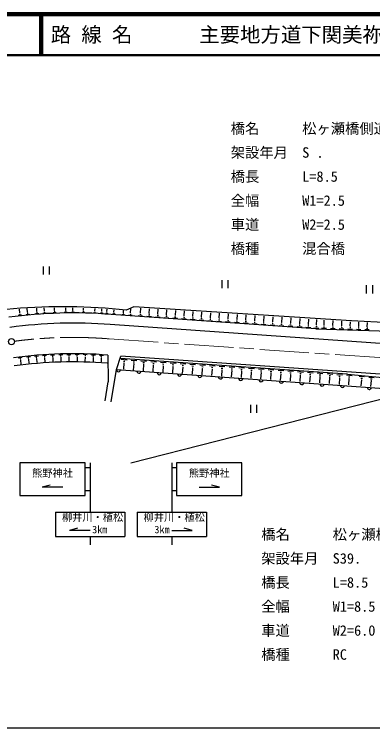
# Model space of a CAD drawing. Units: millimetres, scale not verified, with parts at other scales. Extents: x 40000 to 680000, y 20000 to 380000.
# Drawn here: x 171439 to 259242, y 205000 to 380000 of the extents above; entities that cross this region are included whole.
import ezdxf
from ezdxf.enums import TextEntityAlignment as Align

# ---------------------------------------------------------------- set-up
doc = ezdxf.new("R2010")
doc.units = ezdxf.units.MM
doc.header["$LTSCALE"] = 1000
doc.linetypes.add('CHAIN', pattern=[18.5, 12, -1.5, 3.5, -1.5])
for name, color, linetype, lineweight in [('S-BGD', 7, 'Continuous', 25), ('S-BMK', 2, 'CHAIN', 13), ('S-BMK-SRVR', 3, 'Continuous', 25), ('S-STR-HTXT', 7, 'Continuous', 13), ('S-STR-STRC', 7, 'Continuous', 25), ('S-TTL', 2, 'Continuous', 140), ('S-TTL-BAND', 7, 'Continuous', 25), ('S-TTL-LINE', 7, 'Continuous', 50)]:
    doc.layers.add(name, color=color, linetype=linetype, lineweight=lineweight)
doc.layers.add('S-TTL-TXT', color=7, linetype='Continuous')
doc.styles.add('ＭＳ ゴシック', font='')
doc.styles.get('ＭＳ ゴシック').set_extended_font_data('MS Gothic')

msp = doc.modelspace()

# ---------------------------------------------------------------- linework, layer by layer
at = {"layer": 'S-BGD'}
for p, q in [((178500, 318143), (178500, 316143)), ((180000, 318143), (180000, 316143)), ((222273, 314792), (222273, 312792)), ((223773, 314792), (223773, 312792)), ((257669, 313535), (257669, 311535)), ((259169, 313535), (259169, 311535)), ((181309, 307326), (181284, 308030)), ((184047, 307367), (184045, 308025)), ((185801, 307371), (185799, 308022)), ((200738, 308220), (198851, 307445)), ((254009, 304770), (200738, 308220)), ((172388, 306156), (173322, 306250)), ((172799, 306764), (172710, 307659)), ((172710, 306472), (172944, 306495)), ((172770, 306761), (172828, 306766)), ((174310, 306349), (175214, 306439)), ((174708, 306936), (174622, 307790)), ((174622, 306654), (174848, 306676)), ((174680, 306933), (174736, 306939)), ((176603, 306570), (177468, 306625)), ((176911, 306850), (177127, 306864)), ((177002, 307117), (176951, 307918)), ((176975, 307115), (177029, 307119)), ((178460, 306688), (179299, 306742)), ((178759, 306960), (178969, 306974)), ((178848, 307219), (178799, 307983)), ((178821, 307217), (178874, 307220)), ((180926, 306833), (181724, 306861)), ((181217, 307083), (181417, 307090)), ((181284, 307326), (181334, 307327)), ((183670, 306912), (184427, 306914)), ((183953, 307140), (184143, 307141)), ((184024, 307367), (184071, 307368)), ((185426, 306918), (186179, 306921)), ((185708, 307145), (185896, 307145)), ((185778, 307371), (185825, 307371)), ((188035, 306917), (188759, 306898)), ((188312, 307127), (188493, 307123)), ((188386, 307343), (188431, 307342)), ((188408, 307342), (188424, 307949)), ((190813, 306826), (191518, 306791)), ((191088, 307024), (191264, 307015)), ((191165, 307232), (191209, 307230)), ((191187, 307231), (191216, 307819)), ((192517, 306740), (193225, 306705)), ((192793, 306939), (192970, 306930)), ((192870, 307148), (192914, 307146)), ((192892, 307147), (192922, 307740)), ((193757, 306667), (194464, 306617)), ((194037, 306861), (194214, 306848)), ((194118, 307068), (194162, 307065)), ((194140, 307066), (194182, 307651)), ((245277, 302872), (195151, 306365)), ((195458, 306547), (196151, 306498)), ((195733, 306736), (195906, 306724)), ((195813, 306940), (195856, 306936)), ((195834, 306938), (195874, 307503)), ((197798, 306381), (198471, 306334)), ((198064, 306566), (198233, 306554)), ((198142, 306764), (198184, 306761)), ((198163, 306762), (198200, 307301)), ((199466, 306265), (200303, 306207)), ((199798, 306494), (200007, 306480)), ((199894, 306740), (199946, 306736)), ((199920, 306738), (199988, 307718)), ((202209, 306413), (202490, 306393)), ((202338, 306743), (202408, 306738)), ((202373, 306741), (202455, 307919)), ((204333, 306265), (204614, 306245)), ((204462, 306595), (204532, 306590)), ((204497, 306593), (204579, 307771)), ((206588, 306450), (206659, 306445)), ((206624, 306447), (206706, 307633)), ((208720, 306305), (208791, 306300)), ((208755, 306302), (208839, 307495)), ((210892, 306156), (210976, 307357)), ((213035, 306010), (213119, 307218)), ((215182, 305864), (215267, 307079)), ((217335, 305717), (217420, 306939)), ((219493, 305570), (219579, 306799)), ((221657, 305422), (221743, 306659)), ((223825, 305274), (223912, 306519)), ((225999, 305126), (226087, 306378)), ((201764, 306105), (202888, 306026)), ((203887, 305957), (205012, 305878)), ((206011, 305809), (207141, 305730)), ((206459, 306118), (206741, 306099)), ((208140, 305660), (209276, 305581)), ((208590, 305971), (208874, 305952)), ((210275, 305512), (211415, 305432)), ((210726, 305824), (211011, 305804)), ((210857, 306159), (210928, 306154)), ((212414, 305363), (213560, 305283)), ((212868, 305676), (213154, 305656)), ((212999, 306013), (213071, 306008)), ((214559, 305213), (215710, 305133)), ((215014, 305528), (215302, 305508)), ((215146, 305866), (215218, 305861)), ((216709, 305063), (217865, 304983)), ((217166, 305380), (217456, 305360)), ((217299, 305719), (217371, 305714)), ((218864, 304913), (220025, 304832)), ((219324, 305231), (219614, 305211)), ((219457, 305572), (219530, 305567)), ((221024, 304763), (222191, 304681)), ((221486, 305082), (221778, 305062)), ((221620, 305425), (221693, 305419)), ((223190, 304612), (224362, 304530)), ((223654, 304933), (223947, 304912)), ((223789, 305277), (223862, 305272)), ((225827, 304783), (226122, 304762)), ((225962, 305128), (226036, 305123)), ((228006, 304633), (228302, 304612)), ((228142, 304980), (228215, 304975)), ((228179, 304977), (228266, 306237)), ((230326, 304831), (230400, 304825)), ((230363, 304828), (230451, 306095)), ((232516, 304681), (232590, 304676)), ((232553, 304679), (232642, 305953)), ((234711, 304532), (234786, 304526)), ((234748, 304529), (234838, 305811)), ((236949, 304379), (237039, 305668)), ((239155, 304228), (239246, 305526)), ((241367, 304077), (241458, 305382)), ((243507, 303932), (243599, 305244)), ((245496, 303795), (245587, 305107)), ((247321, 303731), (247362, 305000)), ((249498, 303640), (249537, 304859)), ((251639, 303551), (251676, 304720)), ((253745, 303463), (253781, 304584)), ((263850, 304330), (254009, 304770)), ((268109, 298775), (194963, 303872)), ((225361, 304460), (226539, 304378)), ((227538, 304309), (228720, 304226)), ((229719, 304157), (230907, 304074)), ((230190, 304482), (230487, 304461)), ((231907, 304004), (233100, 303921)), ((232379, 304331), (232677, 304310)), ((234099, 303851), (235298, 303768)), ((234574, 304180), (234873, 304159)), ((236297, 303698), (237501, 303614)), ((236773, 304028), (237074, 304007)), ((236911, 304381), (236987, 304376)), ((238500, 303545), (239709, 303460)), ((238979, 303876), (239281, 303855)), ((239117, 304231), (239193, 304226)), ((240708, 303391), (241923, 303306)), ((241189, 303724), (241493, 303702)), ((241329, 304080), (241405, 304075)), ((242846, 303242), (244066, 303157)), ((243329, 303576), (243634, 303555)), ((243469, 303934), (243545, 303929)), ((244835, 303105), (246055, 303020)), ((245277, 302872), (263794, 302283)), ((245318, 303439), (245623, 303418)), ((245458, 303797), (245534, 303792)), ((246695, 303027), (247901, 302989)), ((247159, 303374), (247460, 303365)), ((247283, 303733), (247359, 303730)), ((248891, 302957), (250060, 302920)), ((249340, 303294), (249633, 303285)), ((249461, 303642), (249534, 303639)), ((251050, 302888), (252185, 302852)), ((251486, 303215), (251770, 303206)), ((251604, 303552), (251675, 303550)), ((253175, 302821), (254274, 302786)), ((253597, 303137), (253872, 303129)), ((253711, 303464), (253780, 303462)), ((255265, 302754), (256343, 302720)), ((255679, 303065), (255949, 303056)), ((255791, 303385), (255858, 303383)), ((255824, 303384), (255859, 304487)), ((257748, 302995), (258014, 302987)), ((257858, 303311), (257925, 303309)), ((257892, 303310), (257926, 304394)), ((257339, 302688), (258404, 302654)), ((173372, 295795), (172381, 295681)), ((175371, 295994), (174393, 295911)), ((177342, 296157), (176364, 296078)), ((176999, 295834), (176754, 295814)), ((179332, 296298), (178353, 296238)), ((178983, 295982), (178738, 295967)), ((181325, 296402), (180345, 296361)), ((180970, 296093), (180725, 296082)), ((180890, 295795), (180829, 295792)), ((180860, 295793), (180901, 294821)), ((183319, 296469), (182338, 296445)), ((182958, 296166), (182713, 296160)), ((182873, 295869), (182812, 295868)), ((182843, 295869), (182866, 294895)), ((185314, 296497), (184333, 296493)), ((184948, 296201), (184702, 296200)), ((184857, 295906), (184796, 295906)), ((184827, 295906), (184831, 294933)), ((187320, 296507), (186329, 296502)), ((186950, 296208), (186702, 296207)), ((186859, 295910), (186797, 295910)), ((186828, 295910), (186832, 294933)), ((189323, 296459), (188343, 296510)), ((188940, 296184), (188695, 296197)), ((188803, 295897), (188752, 294915)), ((188833, 295895), (188772, 295898)), ((191309, 296375), (190319, 296408)), ((190928, 296090), (190681, 296098)), ((190795, 295797), (190762, 294820)), ((190826, 295796), (190764, 295798)), ((193302, 296271), (192304, 296342)), ((192907, 295999), (192657, 296016)), ((194377, 296395), (194463, 289843)), ((196475, 292830), (197546, 296174)), ((264149, 291533), (197546, 296174)), ((173035, 295455), (172787, 295426)), ((172976, 295147), (172914, 295140)), ((172945, 295143), (173058, 294151)), ((175029, 295669), (174785, 295649)), ((174963, 295368), (174901, 295363)), ((174932, 295366), (175015, 294388)), ((176931, 295533), (176869, 295528)), ((176900, 295531), (176978, 294560)), ((178909, 295683), (178848, 295679)), ((178879, 295681), (178938, 294709)), ((192761, 295708), (192690, 294711)), ((192792, 295706), (192730, 295711)), ((253058, 291704), (197358, 295586)), ((197659, 295364), (199061, 295266)), ((198155, 294907), (198506, 294882)), ((198301, 294474), (198192, 292910)), ((198258, 294477), (198345, 294471)), ((200059, 295197), (201461, 295099)), ((200555, 294740), (200906, 294715)), ((200701, 294307), (200592, 292743)), ((200657, 294310), (200745, 294304)), ((202458, 295029), (203860, 294932)), ((202955, 294572), (203305, 294548)), ((203100, 294139), (202991, 292576)), ((203057, 294142), (203144, 294136)), ((204858, 294862), (206260, 294764)), ((205354, 294405), (205705, 294380)), ((207257, 294695), (208659, 294597)), ((207754, 294238), (208104, 294213)), ((209657, 294527), (211059, 294430)), ((210153, 294070), (210504, 294046)), ((212056, 294360), (213458, 294262)), ((214456, 294193), (215858, 294095)), ((216856, 294025), (218258, 293928)), ((195176, 284939), (196475, 292830)), ((196475, 292830), (252925, 288892)), ((205500, 293972), (205391, 292408)), ((205456, 293975), (205544, 293969)), ((207900, 293805), (207791, 292241)), ((207856, 293808), (207943, 293802)), ((210299, 293637), (210190, 292074)), ((210255, 293640), (210343, 293634)), ((212553, 293903), (212903, 293878)), ((212699, 293470), (212590, 291906)), ((212655, 293473), (212743, 293467)), ((214953, 293735), (215303, 293711)), ((215098, 293303), (214989, 291739)), ((215055, 293306), (215142, 293300)), ((217352, 293568), (217703, 293544)), ((217498, 293135), (217389, 291571)), ((217454, 293138), (217542, 293132)), ((219255, 293858), (220658, 293760)), ((219752, 293401), (220102, 293376)), ((219898, 292968), (219789, 291404)), ((219854, 292971), (219942, 292965)), ((221655, 293691), (223057, 293593)), ((222152, 293233), (222502, 293209)), ((222298, 292801), (222188, 291237)), ((222254, 292804), (222341, 292797)), ((224055, 293523), (225457, 293426)), ((224551, 293066), (224902, 293042)), ((224697, 292633), (224588, 291069)), ((224654, 292636), (224741, 292630)), ((226455, 293356), (227857, 293258)), ((226951, 292899), (227302, 292874)), ((227097, 292466), (226988, 290902)), ((227053, 292469), (227141, 292463)), ((228854, 293189), (230257, 293091)), ((229351, 292731), (229702, 292707)), ((229497, 292298), (229388, 290734)), ((229453, 292301), (229541, 292295)), ((231254, 293021), (232657, 292924)), ((231751, 292564), (232101, 292539)), ((233654, 292854), (235056, 292756)), ((234151, 292397), (234501, 292372)), ((236054, 292687), (237456, 292589)), ((238454, 292519), (239856, 292421)), ((240854, 292352), (242256, 292254)), ((231897, 292131), (231788, 290567)), ((231853, 292134), (231941, 292128)), ((234297, 291964), (234188, 290399)), ((234253, 291967), (234340, 291961)), ((236551, 292229), (236901, 292205)), ((236697, 291796), (236587, 290232)), ((236653, 291799), (236740, 291793)), ((238951, 292062), (239301, 292037)), ((239096, 291629), (238987, 290065)), ((239053, 291632), (239140, 291626)), ((241350, 291894), (241701, 291870)), ((241496, 291462), (241387, 289897)), ((241453, 291465), (241540, 291458)), ((243254, 292184), (244656, 292087)), ((243750, 291727), (244101, 291703)), ((243896, 291294), (243787, 289730)), ((243853, 291297), (243940, 291291)), ((245654, 292017), (247056, 291919)), ((246150, 291560), (246501, 291535)), ((246296, 291127), (246187, 289562)), ((246253, 291130), (246340, 291124)), ((248054, 291850), (249456, 291752)), ((248551, 291392), (248901, 291368)), ((248696, 290959), (248587, 289395)), ((248653, 290962), (248740, 290956)), ((250454, 291682), (251856, 291585)), ((250951, 291225), (251301, 291200)), ((251097, 290792), (250987, 289227)), ((251053, 290795), (251140, 290789)), ((252801, 291527), (254193, 291398)), ((253058, 291704), (263642, 290727)), ((253420, 290627), (253278, 289088)), ((253284, 291061), (253632, 291029)), ((253376, 290631), (253463, 290623)), ((255889, 291242), (257262, 291115)), ((256366, 290782), (256709, 290751)), ((258262, 291023), (259616, 290898)), ((258732, 290570), (259071, 290538)), ((193696, 285182), (194463, 289843)), ((252925, 288892), (262088, 288192)), ((256499, 290355), (256360, 288841)), ((256457, 290359), (256542, 290351)), ((258864, 290148), (258727, 288660)), ((258822, 290152), (258906, 290144)), ((229264, 284237), (229264, 282237)), ((230764, 284237), (230764, 282237))]:
    msp.add_line(p, q, dxfattribs=at)
for centre, radius, start, end in [((183295, 160264), 148000, 83.96686, 105.35114), ((185828, 190958), 115783, 85.38144, 97.81848), ((185828, 190958), 113283, 85.3745, 97.84741), ((185828, 190958), 105783, 85.36439, 97.94194), ((185828, 190958), 103783, 85.36439, 97.96933), ((196974, 292795), 500, 176.00948, 356.00948), ((201962, 292447), 500, 176.00948, 356.00948), ((206950, 292099), 500, 176.00948, 356.00948), ((211937, 291751), 500, 176.00948, 356.00948), ((216925, 291403), 500, 176.00948, 356.00948), ((221913, 291055), 500, 176.00948, 356.00948), ((226901, 290707), 500, 176.00948, 356.00948), ((231889, 290359), 500, 176.00948, 356.00948), ((236877, 290011), 500, 176.00948, 356.00948), ((241865, 289663), 500, 176.00948, 356.00948), ((246853, 289315), 500, 176.00948, 356.00948), ((251840, 288967), 500, 176.00948, 356.00948), ((258409, 288473), 500, 175.63507, 355.63507)]:
    msp.add_arc(centre, radius, start, end, dxfattribs=at)
at = {"layer": 'S-BMK'}
msp.add_line((194700, 300382), (269768, 295151), dxfattribs=at)
msp.add_arc((185828, 190958), 109783, 85.36439, 97.49858, dxfattribs=at)
at = {"layer": 'S-BMK-SRVR'}
msp.add_circle((170758, 299702), 750, dxfattribs=at)
at = {"layer": 'S-STR-STRC'}
for p, q in [((200000, 270000), (278448, 289989)), ((172800, 270000), (172800, 262000)), ((188800, 270000), (172800, 270000)), ((188800, 262000), (188800, 270000)), ((190000, 270000), (190000, 257900)), ((210000, 270000), (210000, 257900)), ((211200, 270000), (211200, 262000)), ((227200, 270000), (211200, 270000)), ((227200, 262000), (227200, 270000)), ((188800, 268850), (190000, 268850)), ((210000, 268850), (211200, 268850)), ((180232, 264518), (178300, 264000)), ((221700, 264000), (219768, 264517)), ((183300, 264000), (178300, 264000)), ((188800, 263150), (190000, 263150)), ((210000, 263150), (211200, 263150)), ((216700, 264000), (221700, 264000)), ((172800, 262000), (188800, 262000)), ((211200, 262000), (227200, 262000)), ((181500, 257900), (198500, 257900)), ((181500, 257900), (181500, 251900)), ((198500, 257900), (198500, 251900)), ((201500, 257900), (218500, 257900)), ((201500, 257900), (201500, 251900)), ((218500, 257900), (218500, 251900)), ((186932, 253918), (185000, 253400)), ((215000, 253400), (213068, 253918)), ((190000, 253400), (185000, 253400)), ((210000, 253400), (215000, 253400)), ((181500, 251900), (198500, 251900)), ((190000, 251900), (190000, 249900)), ((201500, 251900), (218500, 251900)), ((210000, 251900), (210000, 249900))]:
    msp.add_line(p, q, dxfattribs=at)
at = {"layer": 'S-TTL'}
msp.add_line((680000, 380000), (40000, 380000), dxfattribs=at)
at = {"layer": 'S-TTL-BAND'}
msp.add_line((40000, 205000), (579000, 205000), dxfattribs=at)
at = {"layer": 'S-TTL-LINE'}
for p, q in [((177750, 380000), (177750, 370000)), ((178250, 380000), (178250, 370000)), ((40000, 370000), (680000, 370000))]:
    msp.add_line(p, q, dxfattribs=at)

# ---------------------------------------------------------------- texts
at = {"layer": 'S-STR-HTXT', "style": 'ＭＳ ゴシック'}
for s, p in [('橋名\u3000\u3000\u3000松ヶ瀬橋側道橋', (224465, 349932)), ('架設年月\u3000S .', (224465, 344041)), ('橋長\u3000\u3000\u3000L=8.5', (224465, 338150)), ('全幅\u3000\u3000\u3000W1=2.5', (224465, 332259)), ('車道\u3000\u3000\u3000W2=2.5', (224465, 326368)), ('橋種\u3000\u3000\u3000混合橋', (224465, 320476)), ('橋名\u3000\u3000\u3000松ヶ瀬橋', (231936, 250364)), ('架設年月\u3000S39.', (231936, 244473)), ('橋長\u3000\u3000\u3000L=8.5', (231936, 238582)), ('全幅\u3000\u3000\u3000W1=8.5', (231936, 232691)), ('車道\u3000\u3000\u3000W2=6.0', (231936, 226799)), ('橋種\u3000\u3000\u3000RC', (231936, 220908))]:
    msp.add_text(s, height=2566, dxfattribs=at).set_placement(p, align=Align.BOTTOM_LEFT)
at = {"layer": 'S-STR-STRC', "style": 'ＭＳ ゴシック'}
for s, p in [('熊野神社', (180800, 266000)), ('熊野神社', (219200, 266000)), ('柳井川・植松', (190625, 255150)), ('柳井川・植松', (210625, 255150)), ('3km', (192375, 252150)), ('3km', (207625, 252150))]:
    msp.add_text(s, height=1833, dxfattribs=at).set_placement(p, align=Align.BOTTOM_CENTER)
at = {"layer": 'S-TTL-TXT', "style": 'ＭＳ ゴシック'}
for s, p in [('路 線 名', (180380, 375000)), ('主要地方道下関美祢線', (216734, 375000))]:
    msp.add_text(s, height=3666, dxfattribs=at).set_placement(p, align=Align.MIDDLE_LEFT)

doc.saveas('drawing.dxf')
